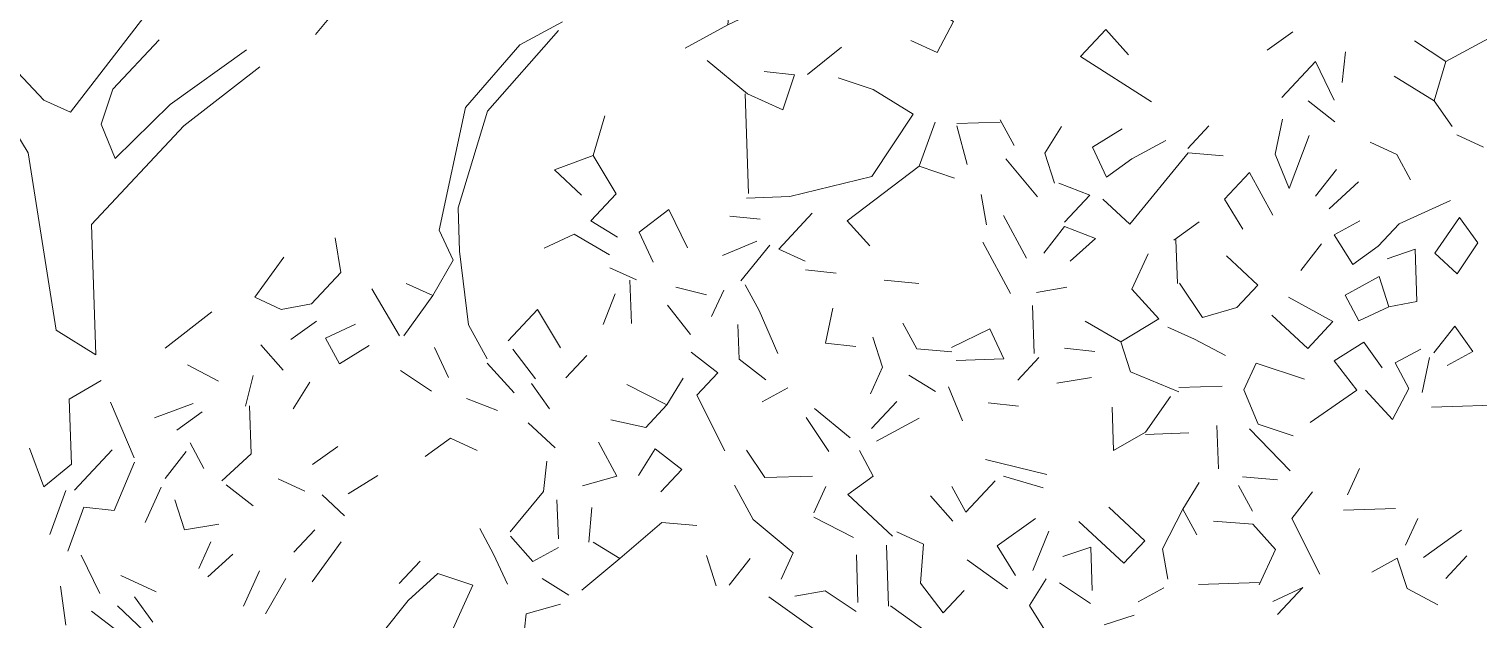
# Model space of a CAD drawing. Header units: metres. Extents: x -2628 to 2344, y 1 to 5026.
# Drawn here: x -140 to 1462, y 2174 to 2826 of the extents above; entities that cross this region are included whole.
import ezdxf

# ---------------------------------------------------------------- set-up
doc = ezdxf.new("R2010")
doc.units = ezdxf.units.M
doc.layers.add('G-IMPT', color=8, linetype='Continuous', lineweight=13)

# ---------------------------------------------------------------- blocks, each defined once
blk = doc.blocks.new('91 boom02_2D - boom2_dwg_91BM04-5054193-00_0 Basismaterialen')
at = {"layer": 'G-IMPT'}
for p, q in [((1377.3, 2918.2), (1406.6, 2939.1)), ((969.5, 2844.3), (923.6, 2872.8)), ((1031.6, 2786.4), (1020, 2831)), ((1286, 2805), (1310.2, 2830.8)), ((1595.7, 2820.5), (1626.2, 2806.5)), ((1402.7, 2758.9), (1386.3, 2798.4)), ((1448.5, 2735.4), (1482.5, 2766.6)), ((598.5, 2721.7), (627.4, 2752.7)), ((793.5, 2723.3), (758.4, 2727.1)), ((749.9, 2681.8), (789.4, 2698.2)), ((1366.4, 2647.6), (1330.3, 2681.4)), ((696.1, 2645), (731.5, 2636.2)), ((737.3, 2611.4), (751.3, 2641.8)), ((936, 2653.1), (976.1, 2649.4)), ((1108.9, 2568.9), (1107.1, 2623.9)), ((252.9, 2585), (282.2, 2606)), ((934.4, 2553), (923.2, 2587.6)), ((308.9, 2556.9), (292.9, 2586.3)), ((534.6, 2539.5), (508.4, 2573.6)), ((510.1, 2523.6), (479, 2557.6)), ((1089.9, 2538.2), (1114.1, 2564)), ((1275.5, 2524.5), (1219.7, 2547.6)), ((72.4, 2448.8), (45.2, 2512.9)), ((95.9, 2494.6), (140.4, 2511.2)), ((490.8, 2503), (455.3, 2516.8)), ((897.1, 2471.6), (855.9, 2505.3)), ((921.7, 2482.5), (950.7, 2513.5)), ((121.4, 2480.5), (150.7, 2501.5)), ((927.2, 2467.7), (976.4, 2494.4)), ((1366.8, 2487.5), (1407.3, 2473.8)), ((1237.1, 2475.6), (1287.1, 2477.3)), ((923.6, 2427.5), (907.6, 2457)), ((1469.7, 2406), (1483.6, 2436.4)), ((318.9, 2407.1), (353.2, 2428.3)), ((1119.1, 2414.1), (1073.7, 2427.6)), ((84.9, 2374.2), (103.5, 2414.8)), ((855, 2385.2), (869, 2415.7)), ((1360.2, 2387.3), (1344.2, 2416.7)), ((831.5, 2339.4), (785.2, 2377.8)), ((256.2, 2340), (280.3, 2365.8)), ((160.7, 2351.8), (146.8, 2321.2)), ((157.1, 2311.6), (186.2, 2337.6)), ((377.4, 2304), (401.6, 2329.8)), ((1078.1, 2297.7), (1031.9, 2331.2)), ((216.8, 2318.6), (198.2, 2277.9)), ((1573.9, 2279.4), (1538.3, 2298.2))]:
    blk.add_line(p, q, dxfattribs=at)
at = {"layer": 'G-IMPT', "flags": 128}
for points in [[(319.5, 2982.5), (353.5, 3013.6), (319.5, 2982.5), (353.5, 3013.6), (415.6, 3100.8), (353.5, 3013.6), (319.5, 2982.5), (281.1, 2936.1)], [(997.1, 2915.3), (966.7, 2929.3), (997.1, 2915.3), (966.7, 2929.3), (997.1, 2915.3), (966.7, 2929.3), (997.1, 2915.3), (1016, 2951), (985.3, 2969.9), (1016, 2951), (985.3, 2969.9)], [(382.8, 2589.3), (416.3, 2635.5), (385.8, 2649.5), (416.3, 2635.5), (382.8, 2589.3), (416.3, 2635.5), (385.8, 2649.5), (416.3, 2635.5), (439.9, 2676.4), (423.8, 2710.8), (439.9, 2676.4), (416.3, 2635.5), (385.8, 2649.5), (416.3, 2635.5), (385.8, 2649.5), (416.3, 2635.5), (439.9, 2676.4), (423.8, 2710.8), (454, 2851.9), (516.6, 2924.1), (565.7, 2950.7)], [(478.8, 2562.6), (457.4, 2601.9), (447.1, 2686.6), (445.4, 2736.6), (479.2, 2847.8), (561.1, 2940.6), (479.2, 2847.8), (445.4, 2736.6), (479.2, 2847.8)], [(1661.3, 2952.8), (1632, 2931.7), (1661.3, 2952.8), (1632, 2931.7), (1582.9, 2905.1), (1632, 2931.7), (1582.9, 2905.1), (1569.4, 2859.6), (1523.4, 2888), (1569.4, 2859.6), (1582.9, 2905.1), (1547, 2928.9), (1582.9, 2905.1), (1632, 2931.7), (1643.2, 2897.1), (1634.4, 2861.8), (1643.2, 2897.1), (1632, 2931.7), (1582.9, 2905.1), (1632, 2931.7), (1643.2, 2897.1), (1634.4, 2861.8), (1643.2, 2897.1), (1634.4, 2861.8)], [(201.6, 2918.4), (113.7, 2855.4), (50.7, 2793.3), (34.4, 2832.8), (48, 2873.2), (101.2, 2930.1), (48, 2873.2), (34.4, 2832.8), (48, 2873.2), (101.2, 2930.1)], [(454, 2851.9), (516.6, 2924.1), (454, 2851.9), (516.6, 2924.1), (454, 2851.9), (516.6, 2924.1)], [(847.9, 2890.2), (886.9, 2921.5), (847.9, 2890.2), (886.9, 2921.5)], [(28.4, 2567.4), (23.3, 2717.3), (28.4, 2567.4), (-17.6, 2595.8), (-49.5, 2799.9), (-118.4, 2912.7)], [(732.3, 2906.3), (778.6, 2867.9), (819.3, 2849.2), (832.9, 2889.7), (819.3, 2849.2), (778.6, 2867.9), (819.3, 2849.2), (832.9, 2889.7)], [(1454.3, 2860.7), (1432.8, 2905), (1454.3, 2860.7), (1432.8, 2905), (1394.1, 2863.7), (1432.8, 2905)], [(1463.6, 2881), (1467.4, 2916.1), (1463.6, 2881), (1467.4, 2916.1), (1463.6, 2881), (1467.4, 2916.1)], [(1582.9, 2905.1), (1569.4, 2859.6), (1523.4, 2888), (1569.4, 2859.6), (1523.4, 2888), (1569.4, 2859.6), (1590.4, 2830.3), (1569.4, 2859.6), (1523.4, 2888)], [(778.6, 2867.9), (819.3, 2849.2), (832.9, 2889.7), (797.8, 2893.5)], [(827.6, 2749.5), (777.7, 2747.8), (827.6, 2749.5), (921.9, 2772.7), (969.5, 2844.3), (923.6, 2872.8), (883.1, 2886.4), (923.6, 2872.8), (883.1, 2886.4), (923.6, 2872.8), (969.5, 2844.3), (923.6, 2872.8), (969.5, 2844.3), (923.6, 2872.8), (883.1, 2886.4)], [(479.2, 2847.8), (445.4, 2736.6), (447.1, 2686.6), (445.4, 2736.6)], [(629.1, 2702.7), (598.5, 2721.7), (627.4, 2752.7), (601, 2796.8), (614.4, 2842.3)], [(1085.8, 2808.2), (1069.8, 2837.7), (1085.8, 2808.2), (1069.8, 2837.7)], [(1425.7, 2819.7), (1402.7, 2758.9), (1386.3, 2798.4), (1395, 2838.7)], [(976.5, 2784.5), (1017.1, 2770.8), (976.5, 2784.5), (1017.1, 2770.8), (976.5, 2784.5), (994.9, 2835.2), (976.5, 2784.5), (994.9, 2835.2), (976.5, 2784.5), (893.6, 2721.7), (919.6, 2692.6), (893.6, 2721.7), (919.6, 2692.6), (893.6, 2721.7), (976.5, 2784.5), (893.6, 2721.7), (976.5, 2784.5), (994.9, 2835.2)], [(1019.9, 2833.5), (1069.9, 2835.2), (1019.9, 2833.5), (1069.9, 2835.2)], [(1121.2, 2799.4), (1140.2, 2830.1), (1121.2, 2799.4), (1132.3, 2764.8), (1121.2, 2799.4), (1140.2, 2830.1)], [(1192.1, 2771.8), (1175.9, 2806.3), (1192.1, 2771.8), (1221.4, 2792.8), (1260.7, 2814.1), (1221.4, 2792.8), (1192.1, 2771.8), (1175.9, 2806.3), (1210.3, 2827.5)], [(1175.9, 2806.3), (1192.1, 2771.8), (1221.4, 2792.8), (1260.7, 2814.1)], [(1542.4, 2768.6), (1526.4, 2798.1), (1542.4, 2768.6), (1526.4, 2798.1), (1542.4, 2768.6), (1526.4, 2798.1), (1542.4, 2768.6), (1526.4, 2798.1), (1542.4, 2768.6), (1526.4, 2798.1), (1496, 2812.1)], [(1112.8, 2749.1), (1076.3, 2792.9), (1112.8, 2749.1), (1076.3, 2792.9)], [(1286.2, 2800), (1219, 2717.7), (1286.2, 2800), (1219, 2717.7), (1188, 2746.6), (1219, 2717.7), (1286.2, 2800), (1326.4, 2796.3)], [(1349.2, 2712.1), (1328.1, 2746.4), (1349.2, 2712.1), (1328.1, 2746.4), (1357, 2777.3), (1383.7, 2728.2), (1357, 2777.3), (1383.7, 2728.2)], [(1143.9, 2720.1), (1172.8, 2751.1), (1137.3, 2764.9), (1172.8, 2751.1), (1137.3, 2764.9)], [(1053.9, 2717.1), (1047.7, 2751.9), (1053.9, 2717.1), (1047.7, 2751.9)], [(1454.5, 2705.6), (1484, 2721.6), (1454.5, 2705.6), (1475.7, 2671.3), (1505, 2692.3), (1529.1, 2718.1), (1588.3, 2745.1), (1529.1, 2718.1)], [(688.1, 2734.7), (653.9, 2708.6), (670.1, 2674.1), (653.9, 2708.6), (688.1, 2734.7), (709.6, 2690.5)], [(845.2, 2675), (814.7, 2689), (845.2, 2675), (814.7, 2689), (853.3, 2730.3), (814.7, 2689), (853.3, 2730.3), (814.7, 2689)], [(1570.3, 2684.5), (1596.1, 2660.4), (1619.9, 2696.2), (1598.9, 2725.5), (1570.3, 2684.5), (1596.1, 2660.4), (1570.3, 2684.5), (1598.9, 2725.5)], [(579, 2706.1), (619.8, 2682.4), (579, 2706.1), (619.8, 2682.4), (579, 2706.1), (544.5, 2689.9), (579, 2706.1), (544.5, 2689.9), (579, 2706.1), (619.8, 2682.4), (579, 2706.1), (619.8, 2682.4), (579, 2706.1), (619.8, 2682.4), (579, 2706.1), (544.5, 2689.9), (579, 2706.1), (544.5, 2689.9)], [(241.7, 2619.6), (276.5, 2625.8), (310.3, 2662), (304, 2701.8), (310.3, 2662), (304, 2701.8), (310.3, 2662)], [(1466.9, 2636), (1482.9, 2606.5), (1466.9, 2636), (1482.9, 2606.5), (1517.3, 2622.7), (1482.9, 2606.5), (1466.9, 2636), (1506.2, 2657.4), (1517.3, 2622.7), (1549.6, 2628.8), (1547.6, 2688.8), (1549.6, 2628.8), (1547.6, 2688.8), (1515.5, 2677.7)], [(1547.6, 2688.8), (1549.6, 2628.8), (1547.6, 2688.8), (1515.5, 2677.7)], [(211.2, 2633.6), (241.7, 2619.6), (276.5, 2625.8), (241.7, 2619.6), (276.5, 2625.8), (241.7, 2619.6), (211.2, 2633.6), (244.7, 2679.8), (211.2, 2633.6), (244.7, 2679.8)], [(1221.5, 2642.7), (1252.6, 2608.8), (1208.5, 2582.2), (1252.6, 2608.8), (1221.5, 2642.7), (1240.1, 2683.4)], [(1342.3, 2621.8), (1366.4, 2647.6), (1342.3, 2621.8), (1302.7, 2610.4), (1342.3, 2621.8), (1366.4, 2647.6), (1330.3, 2681.4), (1366.4, 2647.6), (1342.3, 2621.8), (1302.7, 2610.4), (1276.3, 2649.6)], [(346, 2643.2), (377.8, 2589.2), (346, 2643.2), (377.8, 2589.2)], [(612.5, 2602.1), (626.3, 2637.6), (612.5, 2602.1), (626.3, 2637.6), (612.5, 2602.1), (626.3, 2637.6)], [(903.6, 2576.9), (868.4, 2580.7), (877, 2621.1), (868.4, 2580.7), (877, 2621.1), (868.4, 2580.7)], [(1382.6, 2613.1), (1423.9, 2574.5), (1452.9, 2605.5), (1401.9, 2633.8), (1452.9, 2605.5)], [(813.7, 2568.9), (792.1, 2618.2), (813.7, 2568.9), (792.1, 2618.2)], [(1013.9, 2570.6), (973.7, 2574.3), (957.6, 2603.8), (973.7, 2574.3)], [(1208.5, 2582.2), (1219.7, 2547.6), (1208.5, 2582.2), (1219.7, 2547.6), (1208.5, 2582.2), (1219.7, 2547.6), (1275.5, 2524.5), (1219.7, 2547.6), (1208.5, 2582.2), (1167.7, 2605.9)], [(343.2, 2578), (308.9, 2556.9), (292.9, 2586.3), (327.3, 2602.5)], [(1019.2, 2560.8), (1074.1, 2562.7), (1019.2, 2560.8), (1074.1, 2562.7), (1058, 2597.2), (1074.1, 2562.7), (1058, 2597.2), (1013.7, 2575.7), (1058, 2597.2), (1013.7, 2575.7), (1058, 2597.2), (1013.7, 2575.7)], [(1329.2, 2566.3), (1293.5, 2585.1), (1329.2, 2566.3), (1293.5, 2585.1), (1329.2, 2566.3), (1293.5, 2585.1), (1329.2, 2566.3), (1293.5, 2585.1), (1329.2, 2566.3), (1293.5, 2585.1), (1263, 2599.1)], [(1584.6, 2554.9), (1614.2, 2570.9), (1584.6, 2554.9), (1614.2, 2570.9), (1593.2, 2600.2), (1614.2, 2570.9), (1593.2, 2600.2), (1569.2, 2569.4), (1593.2, 2600.2), (1569.2, 2569.4)], [(434.5, 2541.1), (418.4, 2575.6), (434.5, 2541.1), (418.4, 2575.6)], [(1480.6, 2526.4), (1426.8, 2489.5), (1480.6, 2526.4), (1426.8, 2489.5), (1480.6, 2526.4), (1454.4, 2560.5), (1488.7, 2581.7), (1454.4, 2560.5)], [(1524.5, 2557.9), (1554, 2573.9), (1524.5, 2557.9), (1554, 2573.9), (1524.5, 2557.9), (1554, 2573.9), (1524.5, 2557.9), (1540.5, 2528.4), (1521.7, 2492.8), (1490.6, 2526.7)], [(569.6, 2540.7), (593.7, 2566.5), (569.6, 2540.7), (593.7, 2566.5)], [(1420.1, 2539.4), (1364.5, 2557.5), (1350.5, 2527), (1364.5, 2557.5), (1350.5, 2527), (1366.8, 2487.5), (1407.3, 2473.8), (1366.8, 2487.5), (1407.3, 2473.8), (1366.8, 2487.5), (1350.5, 2527)], [(-31.5, 2415.3), (0.1, 2441.3), (-31.5, 2415.3), (0.1, 2441.3), (-2.4, 2516.3), (0.1, 2441.3), (-2.4, 2516.3), (34.4, 2537.6), (-2.4, 2516.3), (0.1, 2441.3), (-31.5, 2415.3), (-48.1, 2459.7)], [(209.3, 2543.5), (200.5, 2508.2), (209.3, 2543.5), (200.5, 2508.2)], [(704.6, 2540.2), (685.7, 2509.6), (639.9, 2533), (685.7, 2509.6), (661.5, 2483.7), (621.2, 2492.3), (661.5, 2483.7), (621.2, 2492.3), (661.5, 2483.7), (621.2, 2492.3)], [(529.8, 2534.3), (550.7, 2505), (529.8, 2534.3), (550.7, 2505), (529.8, 2534.3), (550.7, 2505)], [(1275.3, 2529.5), (1325.4, 2531.2), (1275.3, 2529.5), (1325.4, 2531.2)], [(1237.1, 2478.1), (1265.7, 2519.2), (1237.1, 2478.1), (1200.3, 2456.9), (1198.6, 2506.9), (1200.3, 2456.9), (1198.6, 2506.9), (1200.3, 2456.9), (1237.1, 2478.1), (1265.7, 2519.2), (1237.1, 2478.1), (1265.7, 2519.2)], [(108.2, 2425), (132.2, 2455.9), (108.2, 2425), (132.2, 2455.9), (108.2, 2425), (132.2, 2455.9)], [(277.8, 2440.8), (307.1, 2461.8), (277.8, 2440.8), (307.1, 2461.8), (277.8, 2440.8), (307.1, 2461.8), (277.8, 2440.8), (307.1, 2461.8), (277.8, 2440.8), (307.1, 2461.8), (277.8, 2440.8), (307.1, 2461.8)], [(628.4, 2427.6), (588.8, 2416.2), (628.4, 2427.6), (588.8, 2416.2), (628.4, 2427.6), (588.8, 2416.2), (628.4, 2427.6), (607.1, 2466.8)], [(798.6, 2425.8), (853.5, 2427.7), (798.6, 2425.8), (777.5, 2457.6), (798.6, 2425.8), (853.5, 2427.7), (798.6, 2425.8), (777.5, 2457.6)], [(72.6, 2443.8), (49.4, 2388), (72.6, 2443.8), (49.4, 2388), (14.3, 2391.8), (-4, 2341.2), (14.3, 2391.8)], [(544, 2409.7), (505.5, 2363.4), (544, 2409.7), (505.5, 2363.4), (544, 2409.7), (547.8, 2444.8)], [(238.3, 2424.4), (268.8, 2410.4), (238.3, 2424.4), (268.8, 2410.4), (238.3, 2424.4), (268.8, 2410.4), (238.3, 2424.4), (268.8, 2410.4)], [(1014, 2415.6), (1030.1, 2386.1), (1063.9, 2422.3), (1030.1, 2386.1), (1063.9, 2422.3), (1030.1, 2386.1), (1063.9, 2422.3)], [(1256.6, 2343.8), (1280, 2389.6), (1299, 2420.2), (1280, 2389.6), (1299, 2420.2)], [(314.8, 2382), (288.9, 2406.1), (314.8, 2382), (288.9, 2406.1)], [(817.5, 2308.9), (831.5, 2339.4), (817.5, 2308.9), (831.5, 2339.4), (785.2, 2377.8), (763.9, 2417.1)], [(1236.3, 2353), (1212.2, 2327.2), (1236.3, 2353), (1212.2, 2327.2), (1236.3, 2353), (1212.2, 2327.2), (1236.3, 2353), (1212.2, 2327.2), (1236.3, 2353), (1194.9, 2391.7), (1236.3, 2353), (1212.2, 2327.2), (1160.5, 2375.5)], [(1262.8, 2308.9), (1256.6, 2343.8), (1262.8, 2308.9), (1256.6, 2343.8), (1280, 2389.6), (1296.1, 2360)], [(601, 2351.6), (631.6, 2332.6), (680.2, 2374.3), (720.4, 2370.7), (680.2, 2374.3), (720.4, 2370.7), (680.2, 2374.3), (720.4, 2370.7)], [(1087.5, 2313), (1066.4, 2347.3), (1110.4, 2378.8), (1066.4, 2347.3)], [(1315.6, 2375.7), (1360.7, 2372.3), (1386.7, 2343.2), (1360.7, 2372.3), (1315.6, 2375.7), (1360.7, 2372.3), (1315.6, 2375.7), (1360.7, 2372.3), (1386.7, 2343.2), (1368.1, 2302.5), (1386.7, 2343.2)], [(1536.6, 2348.2), (1550.6, 2378.7), (1536.6, 2348.2), (1550.6, 2378.7)], [(486.4, 2337.8), (502.5, 2303.2), (486.4, 2337.8), (470.4, 2367.2)], [(505.7, 2358.4), (531.7, 2329.2), (505.7, 2358.4), (531.7, 2329.2), (505.7, 2358.4), (531.7, 2329.2), (561.2, 2345.3)], [(981.3, 2349.4), (977.8, 2304.3), (1004, 2270.1), (977.8, 2304.3), (1004, 2270.1), (977.8, 2304.3), (981.3, 2349.4), (950.8, 2363.4)], [(1107.4, 2318.7), (1125.8, 2364.3), (1107.4, 2318.7), (1125.8, 2364.3)], [(906, 2281.9), (904.2, 2336.8), (906, 2281.9), (904.2, 2336.8)], [(1004, 2270.1), (977.8, 2304.3), (981.3, 2349.4), (977.8, 2304.3), (1004, 2270.1), (1028.1, 2296)], [(1141.8, 2334.9), (1174, 2345.9), (1175.7, 2296), (1174, 2345.9)], [(1497.7, 2316.8), (1527.1, 2332.9), (1538.3, 2298.2), (1573.9, 2279.4), (1538.3, 2298.2), (1527.1, 2332.9), (1497.7, 2316.8), (1527.1, 2332.9)], [(56.9, 2313.2), (97.6, 2294.5), (56.9, 2313.2), (97.6, 2294.5)], [(388.1, 2284.4), (422.1, 2315.6), (388.1, 2284.4), (422.1, 2315.6), (388.1, 2284.4), (422.1, 2315.6), (388.1, 2284.4), (359.3, 2248.4), (388.1, 2284.4), (422.1, 2315.6), (462.6, 2301.9), (430, 2230.8), (365, 2228.6), (430, 2230.8), (365, 2228.6)], [(462.6, 2301.9), (430, 2230.8), (462.6, 2301.9), (422.1, 2315.6), (388.1, 2284.4), (422.1, 2315.6)], [(1124.9, 2244.2), (1103.7, 2278.5), (1122.7, 2309.1), (1103.7, 2278.5), (1122.7, 2309.1)], [(861.1, 2205.3), (890.4, 2226.3), (803.2, 2288.4), (890.4, 2226.3), (803.2, 2288.4), (890.4, 2226.3), (861.1, 2205.3), (877.4, 2165.8), (861.1, 2205.3), (890.4, 2226.3)], [(1418.2, 2299.2), (1389.2, 2268.2), (1418.2, 2299.2), (1383.7, 2283), (1418.2, 2299.2), (1383.7, 2283)], [(519.9, 2233.8), (489.4, 2247.8), (519.9, 2233.8), (523.7, 2269), (563.4, 2280.3), (523.7, 2269), (563.4, 2280.3), (523.7, 2269)], [(989.8, 2244.7), (943.6, 2278.1), (989.8, 2244.7), (943.6, 2278.1)], [(1189.5, 2256.4), (1224.2, 2267.6), (1189.5, 2256.4), (1224.2, 2267.6), (1189.5, 2256.4), (1224.2, 2267.6), (1189.5, 2256.4), (1224.2, 2267.6)]]:
    blk.add_lwpolyline(points, dxfattribs=at)
for points in [[(-1.1, 2846.6), (-31.5, 2860.5), (-109.4, 2943), (-105.6, 2978.1), (-109.4, 2943), (-31.5, 2860.5), (-1.1, 2846.6), (90, 2964.7), (154.1, 2991.9), (90, 2964.7), (154.1, 2991.9), (90, 2964.7), (154.1, 2991.9), (90, 2964.7)], [(756, 2947.2), (706.8, 2920.5), (756, 2947.2), (790.4, 2963.4), (759.6, 2987.3), (756, 2947.2), (790.4, 2963.4), (756, 2947.2), (790.4, 2963.4)], [(1217.4, 2912.8), (1191.4, 2941.9), (1162.4, 2910.9), (1244.2, 2858.6), (1162.4, 2910.9), (1244.2, 2858.6), (1162.4, 2910.9), (1244.2, 2858.6), (1162.4, 2910.9), (1191.4, 2941.9)], [(129.5, 2831), (23.3, 2717.3), (129.5, 2831), (217.3, 2898.9), (129.5, 2831), (217.3, 2898.9), (129.5, 2831), (23.3, 2717.3)], [(776.1, 2867.8), (780, 2752.9), (776.1, 2867.8), (780, 2752.9)], [(1424.3, 2859.7), (1455.1, 2835.7)], [(601, 2796.8), (556.5, 2780.4)], [(556.5, 2780.4), (587.4, 2751.3), (556.5, 2780.4), (601, 2796.8)], [(1433, 2749.9), (1457, 2780.7), (1433, 2749.9), (1457, 2780.7)], [(1073.5, 2727.7), (1100.2, 2678.7), (1073.5, 2727.7), (1100.2, 2678.7)], [(1269.6, 2699.4), (1299, 2720.4), (1269.6, 2699.4), (1299, 2720.4)], [(1144, 2715.1), (1120, 2684.3), (1144, 2715.1), (1179.5, 2701.3), (1150.4, 2675.3), (1179.5, 2701.3), (1144, 2715.1), (1179.5, 2701.3)], [(804.5, 2693.7), (770.9, 2652.5)], [(1049.6, 2696.9), (1081.6, 2638)], [(1272.1, 2699.5), (1273.8, 2649.5)], [(1439.9, 2695.1), (1415.9, 2664.3)], [(1475.7, 2671.3), (1505, 2692.3)], [(620.3, 2667.4), (650.8, 2653.5)], [(845.5, 2665.1), (880.7, 2661.2), (845.5, 2665.1), (880.7, 2661.2), (845.5, 2665.1), (880.7, 2661.2)], [(643.3, 2653.2), (645, 2603.2)], [(776.1, 2647.7), (792.1, 2618.2), (813.7, 2568.9), (792.1, 2618.2), (813.7, 2568.9), (792.1, 2618.2), (776.1, 2647.7), (792.1, 2618.2)], [(1146.4, 2645.2), (1111.5, 2639)], [(686.8, 2624.6), (713, 2590.5)], [(161.8, 2616.9), (108.1, 2575.1), (161.8, 2616.9), (108.1, 2575.1)], [(536.9, 2619.6), (563.4, 2575.4), (536.9, 2619.6), (563.4, 2575.4), (536.9, 2619.6), (503.1, 2583.4)], [(769, 2562.4), (799.8, 2538.4), (769, 2562.4), (767.6, 2602.3)], [(920.4, 2522.5), (934.4, 2553), (923.2, 2587.6), (934.4, 2553)], [(218.1, 2578.8), (244.1, 2549.7)], [(744.5, 2546.6), (720.3, 2520.7), (752.5, 2456.8), (720.3, 2520.7), (744.5, 2546.6), (713.7, 2570.5), (744.5, 2546.6), (713.7, 2570.5)], [(1143.7, 2575), (1178.9, 2571.2)], [(1509.7, 2552.4), (1488.7, 2581.7), (1509.7, 2552.4), (1488.7, 2581.7), (1509.7, 2552.4), (1488.7, 2581.7)], [(133.8, 2555.9), (169.5, 2537.1)], [(1564.3, 2564.2), (1555.7, 2523.9)], [(379.2, 2549.2), (415, 2525.4), (379.2, 2549.2), (415, 2525.4)], [(964.7, 2544), (995.4, 2525)], [(1174.9, 2541.1), (1135.1, 2534.7), (1174.9, 2541.1), (1135.1, 2534.7), (1174.9, 2541.1), (1135.1, 2534.7)], [(274.6, 2535.7), (255.6, 2505.1)], [(825.1, 2529.3), (795.6, 2513.3)], [(1026.5, 2491.1), (1010.1, 2530.5), (1026.5, 2491.1), (1010.1, 2530.5)], [(1540.5, 2528.4), (1521.7, 2492.8)], [(205.4, 2508.4), (207.3, 2453.3), (205.4, 2508.4), (207.3, 2453.3), (173.4, 2422.2), (207.3, 2453.3), (173.4, 2422.2), (207.3, 2453.3), (205.4, 2508.4), (207.3, 2453.3), (173.4, 2422.2), (207.3, 2453.3)], [(661.5, 2483.7), (685.7, 2509.6)], [(1055.8, 2512.1), (1091, 2508.2)], [(1566.3, 2506.8), (1661.2, 2510)], [(526.3, 2489.1), (557.3, 2460.2)], [(846.3, 2495), (872.6, 2455.8), (846.3, 2495), (872.6, 2455.8)], [(436.8, 2471.1), (407.5, 2450.1), (436.8, 2471.1), (467.3, 2457.1)], [(1319.4, 2485.9), (1321.1, 2435.9), (1319.4, 2485.9), (1321.1, 2435.9), (1319.4, 2485.9), (1321.1, 2435.9), (1319.4, 2485.9), (1321.1, 2435.9), (1319.4, 2485.9), (1321.1, 2435.9)], [(1357, 2482.2), (1403.6, 2433.7), (1357, 2482.2), (1403.6, 2433.7)], [(47.1, 2458), (3.6, 2411.5)], [(136.9, 2466), (152.8, 2436.5)], [(653.4, 2428.4), (672.4, 2459.1), (703.2, 2435.1), (679, 2409.3), (703.2, 2435.1), (672.4, 2459.1), (653.4, 2428.4), (672.4, 2459.1)], [(1053, 2446.9), (1123.6, 2429.3)], [(894.3, 2406.5), (945.9, 2358.3), (894.3, 2406.5), (945.9, 2358.3), (894.3, 2406.5), (923.6, 2427.5)], [(1348.8, 2426.9), (1389, 2423.2), (1348.8, 2426.9), (1389, 2423.2)], [(-6.4, 2411.1), (-24.7, 2360.5)], [(178.5, 2417.4), (209.3, 2393.4)], [(989.4, 2404.7), (1015.4, 2375.6)], [(1429.5, 2409.6), (1405.5, 2378.8), (1437.7, 2314.8), (1405.5, 2378.8)], [(170, 2372.1), (130.2, 2365.7), (119.1, 2400.4), (130.2, 2365.7)], [(559.3, 2400.2), (560.9, 2355.2)], [(599.6, 2391.6), (596, 2351.4), (599.6, 2391.6), (596, 2351.4), (599.6, 2391.6), (596, 2351.4)], [(1525.2, 2390.3), (1465.3, 2388.3), (1525.2, 2390.3), (1465.3, 2388.3)], [(680.2, 2374.3), (631.6, 2332.6), (587.9, 2296.1), (631.6, 2332.6), (587.9, 2296.1), (631.6, 2332.6), (587.9, 2296.1), (631.6, 2332.6)], [(855.1, 2380.2), (901, 2356.8), (855.1, 2380.2), (901, 2356.8)], [(1360.7, 2372.3), (1386.7, 2343.2)], [(1601.1, 2365.4), (1557.1, 2333.9), (1601.1, 2365.4), (1557.1, 2333.9), (1601.1, 2365.4), (1557.1, 2333.9)], [(11.2, 2336.7), (32.7, 2292.4), (11.2, 2336.7), (32.7, 2292.4), (11.2, 2336.7), (32.7, 2292.4), (11.2, 2336.7), (32.7, 2292.4)], [(310.8, 2351.8), (277.4, 2305.7)], [(938.8, 2348), (941.1, 2278)], [(731.6, 2336), (742.8, 2301.4)], [(781.7, 2332.7), (757.7, 2301.9), (781.7, 2332.7), (757.7, 2301.9)], [(1607.1, 2335.6), (1582.9, 2309.7), (1607.1, 2335.6), (1582.9, 2309.7)], [(247.1, 2309.6), (223.5, 2268.8)], [(542.4, 2309.6), (573, 2290.6), (542.4, 2309.6), (573, 2290.6)], [(1137.9, 2304.7), (1173.7, 2280.9)], [(1298, 2302.6), (1368, 2304.9)], [(-12.6, 2300.9), (-6.1, 2256)], [(93.8, 2259.4), (72.8, 2288.7)], [(868, 2295.6), (833.2, 2289.4), (868, 2295.6), (903.9, 2271.8), (868, 2295.6), (833.2, 2289.4), (868, 2295.6), (903.9, 2271.8)], [(1258.1, 2298.8), (1228.7, 2282.7)], [(23.3, 2272), (54.2, 2248.1), (23.3, 2272), (54.2, 2248.1), (23.3, 2272), (54.2, 2248.1)], [(53.1, 2278.1), (84.1, 2249.1), (45.2, 2217.8), (84.1, 2249.1), (53.1, 2278.1), (84.1, 2249.1), (53.1, 2278.1), (84.1, 2249.1), (53.1, 2278.1), (84.1, 2249.1), (53.1, 2278.1), (84.1, 2249.1)]]:
    blk.add_lwpolyline(points, close=True, dxfattribs=at)
blk = doc.blocks.new('91 boom02_2D - boom2_dwg-5054192-00_0 Basismaterialen')
at = {"xscale": 0.959999999962747, "yscale": 0.959999999962747, "zscale": 0.959999999962747}
blk.add_blockref('91 boom02_2D - boom2_dwg_91BM04-5054193-00_0 Basismaterialen', (-70.6, -6.7), dxfattribs=at)
blk = doc.blocks.new('91 boom02_2D - 91_CC_DET_boom2-3642602-00_0 Basismaterialen')
blk.add_blockref('91 boom02_2D - boom2_dwg-5054192-00_0 Basismaterialen', (-22.6, 7.9))

msp = doc.modelspace()

# ---------------------------------------------------------------- block references
msp.add_blockref('91 boom02_2D - 91_CC_DET_boom2-3642602-00_0 Basismaterialen', (0, 0))

doc.saveas('drawing.dxf')
